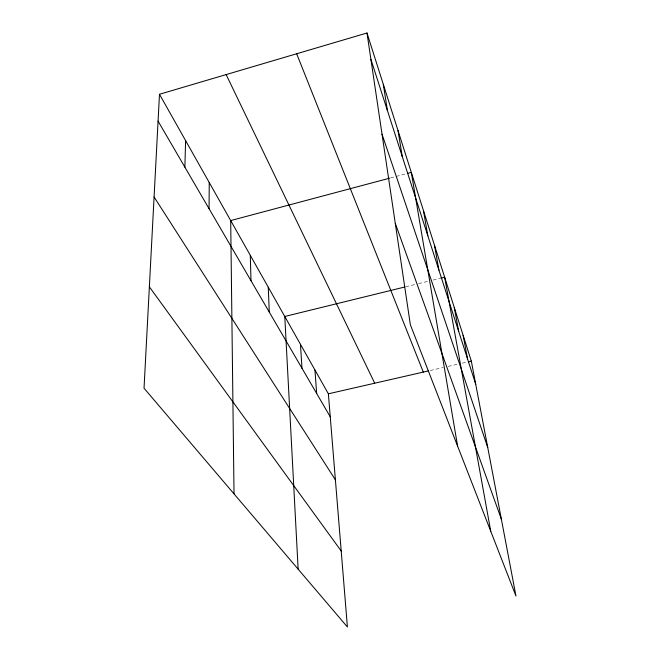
<?xml version="1.0" encoding="UTF-8"?>
<svg xmlns="http://www.w3.org/2000/svg" width="660" height="660" viewBox="0 0 660 660"><rect width="100%" height="100%" fill="white"/><g stroke="black" fill="none" stroke-linecap="round" stroke-linejoin="round"><path stroke-width="0.49" stroke-dasharray="3.3 2.47" d="M390.538 177.936L406.37 173.712M405.694 286.778L415.61 284.344M418.564 283.618L428.224 281.251M433.051 280.063L439.816 278.404M430.27 370.491L443.215 367.529M448.206 366.391L458.255 364.089M462.281 363.173L467.305 362.018"/><path stroke-width="0.99" d="M209.071 208.717L209.228 182.498M184.882 167.178L185.6 140.596M159.481 94.273L144.037 388.22L347.408 627L328.375 393.814L159.481 94.273L366.985 33L471.322 361.102L515.963 596.013L410.363 324.769L366.985 33M389.548 178.2L230.695 220.572L234.028 493.878M407.36 173.448L411.312 172.392L457.603 446.102M404.704 287.026L284.774 316.478L298.138 569.151M440.781 278.165L444.65 277.216L490.76 531.275M328.375 393.814L428.282 370.953M468.303 361.787L471.322 361.102M149.366 286.844L341.203 550.993M154.085 196.977L335.396 479.837M158.07 121.135L330.256 416.823M226.141 74.588L374.707 383.212M296.67 53.765L423.299 372.091M395.299 223.402L501.369 519.206M382.033 134.194L487.74 447.513M370.912 59.392L475.712 384.186M463.13 335.329L467.544 358.883M454.261 307.461L458.7 331.468M434.494 245.289L438.925 270.179M423.423 210.482L427.829 235.785M398.005 130.531L402.253 156.527M383.303 84.307L387.42 110.558M314.952 370.004L316.668 393.492M300.457 344.305L301.983 368.28M268.257 287.183L269.28 312.114M250.297 255.329L250.998 280.714"/></g></svg>
